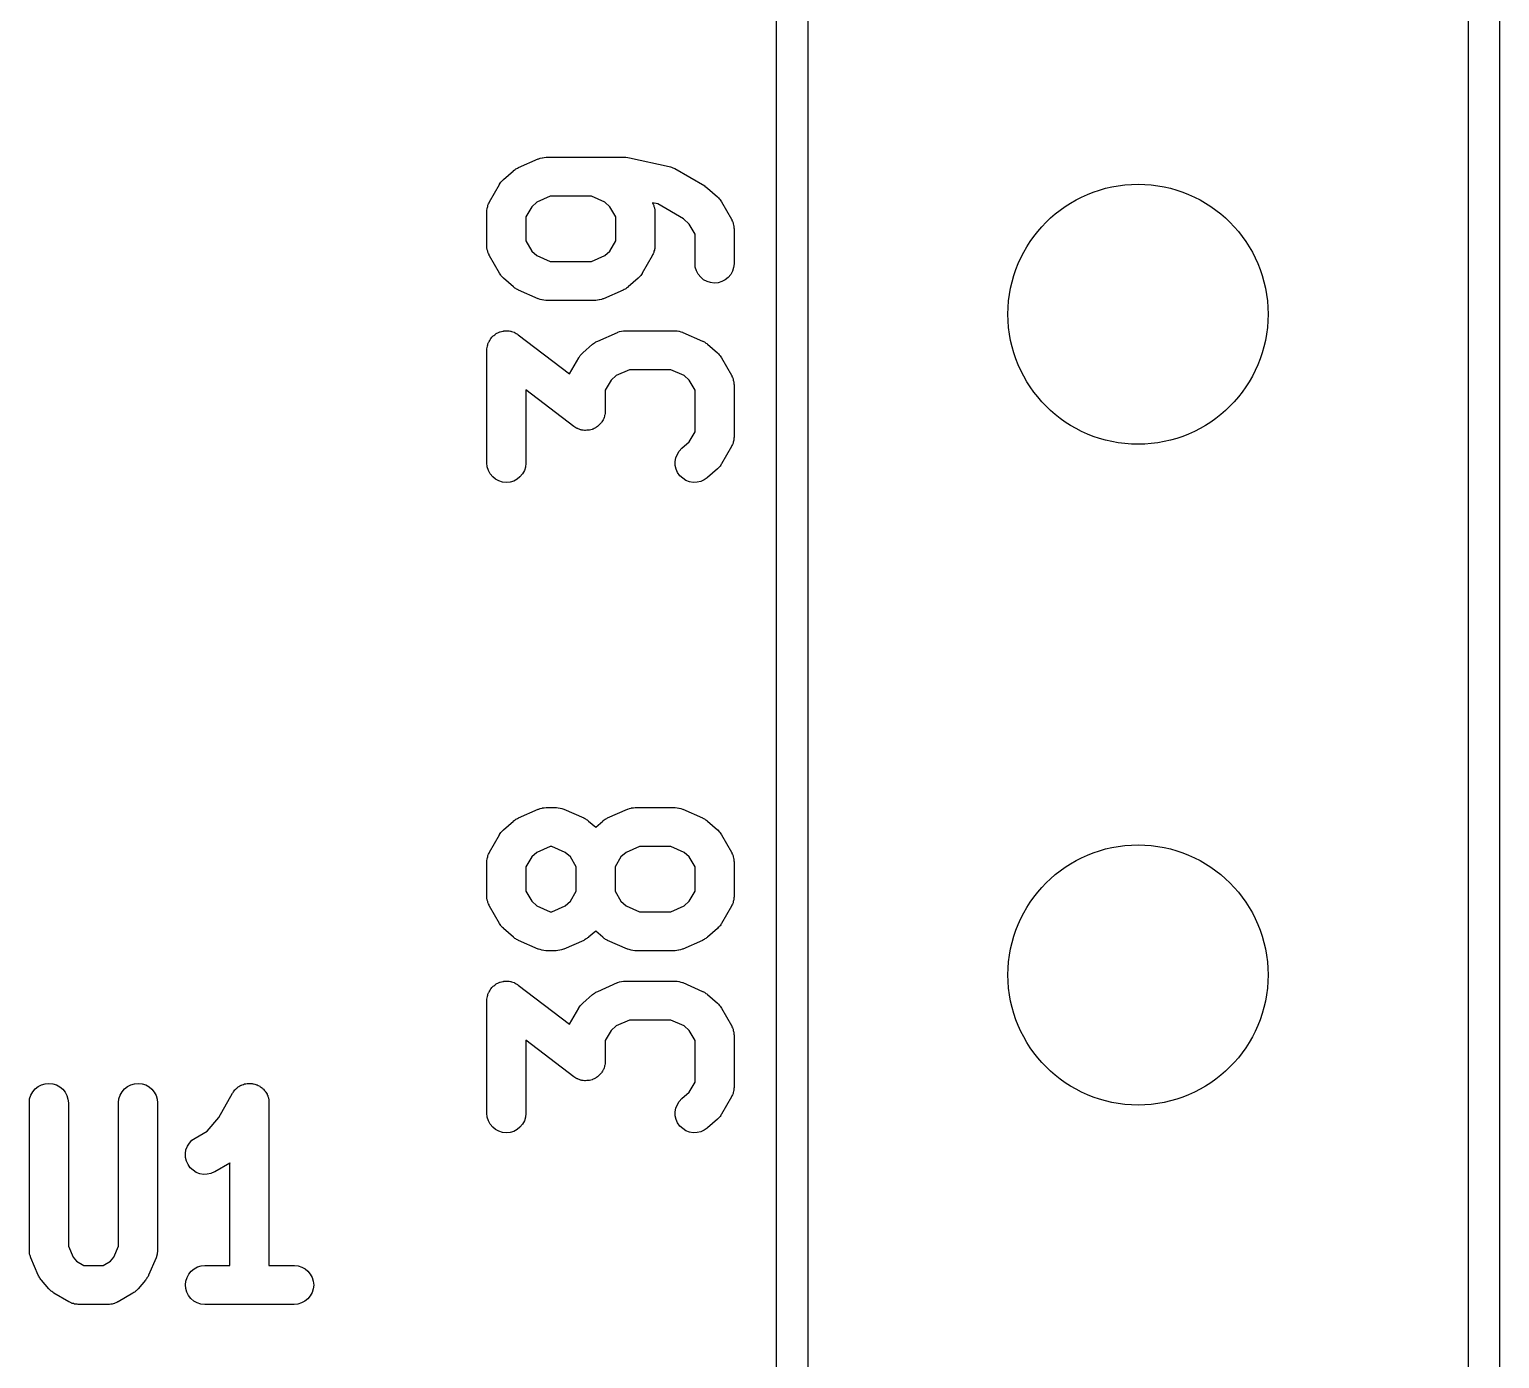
# Model space of a CAD drawing. Extents: x 137.1 to 164.6, y -146.9 to -60.6.
# Drawn here: x 158.98 to 164.63, y -93.01 to -87.9 of the extents above; entities that cross this region are included whole.
import ezdxf

# ---------------------------------------------------------------- set-up
doc = ezdxf.new("R2010")
doc.units = 0
doc.layers.add('BLACK', color=7, linetype='CONTINUOUS')

msp = doc.modelspace()

# ---------------------------------------------------------------- linework, layer by layer
at = {"layer": 'BLACK', "linetype": 'CONTINUOUS'}
for p, q in [((161.85, -123.342), (161.85, -69.9479)), ((164.63, -69.9479), (164.63, -123.342)), ((161.97, -70.005), (161.97, -123.285)), ((164.51, -123.285), (164.51, -70.005)), ((160.936, -88.3973), (160.942, -88.3953)), ((160.942, -88.3953), (160.949, -88.3932)), ((160.949, -88.3932), (160.95, -88.3931)), ((160.949, -88.3932), (160.949, -88.3932)), ((160.95, -88.3931), (160.957, -88.3924)), ((160.957, -88.3924), (160.964, -88.3917)), ((160.964, -88.3917), (160.964, -88.3917)), ((160.964, -88.3917), (160.964, -88.3917)), ((160.964, -88.3917), (161.269, -88.3917)), ((161.269, -88.3917), (161.27, -88.3917)), ((161.27, -88.3917), (161.27, -88.3917)), ((161.27, -88.3917), (161.271, -88.3917)), ((161.271, -88.3917), (161.278, -88.3925)), ((161.278, -88.3925), (161.285, -88.3933)), ((161.285, -88.3933), (161.285, -88.3934)), ((161.285, -88.3934), (161.285, -88.3934)), ((161.285, -88.3934), (161.437, -88.4267)), ((160.801, -88.4769), (160.839, -88.4436)), ((160.839, -88.4429), (160.842, -88.4408)), ((160.839, -88.4436), (160.839, -88.4429)), ((160.842, -88.4408), (160.845, -88.4384)), ((160.845, -88.4384), (160.848, -88.4366)), ((160.848, -88.4366), (160.852, -88.4345)), ((160.852, -88.4345), (160.855, -88.4331)), ((160.855, -88.4331), (160.858, -88.4313)), ((160.858, -88.4313), (160.934, -88.398)), ((160.934, -88.398), (160.935, -88.3975)), ((160.935, -88.3975), (160.936, -88.3973)), ((160.935, -88.3975), (160.935, -88.3975)), ((161.437, -88.4267), (161.438, -88.427)), ((161.438, -88.427), (161.442, -88.4282)), ((161.442, -88.4282), (161.446, -88.4291)), ((161.446, -88.4291), (161.449, -88.4306)), ((161.449, -88.4306), (161.452, -88.4317)), ((161.452, -88.4317), (161.456, -88.4336)), ((161.456, -88.4336), (161.459, -88.4352)), ((161.459, -88.4352), (161.574, -88.5019)), ((160.747, -88.5628), (160.785, -88.4961)), ((160.785, -88.4952), (160.788, -88.4915)), ((160.785, -88.4961), (160.785, -88.4952)), ((160.788, -88.4915), (160.791, -88.4876)), ((160.791, -88.4876), (160.792, -88.4856)), ((160.792, -88.4856), (160.794, -88.4834)), ((160.794, -88.4834), (160.797, -88.4803)), ((160.797, -88.4803), (160.801, -88.4769)), ((161.574, -88.5019), (161.574, -88.5024)), ((161.574, -88.5024), (161.58, -88.5064)), ((161.58, -88.5064), (161.585, -88.5102)), ((161.585, -88.5102), (161.623, -88.5436)), ((160.743, -88.5705), (160.745, -88.5667)), ((160.745, -88.5667), (160.747, -88.5628)), ((160.929, -88.5641), (160.909, -88.5815)), ((160.98, -88.5417), (160.929, -88.5641)), ((161.139, -88.5417), (160.98, -88.5417)), ((161.19, -88.5641), (161.139, -88.5417)), ((161.21, -88.5815), (161.19, -88.5641)), ((161.394, -88.5707), (161.374, -88.5664)), ((161.374, -88.5664), (161.374, -88.5676)), ((161.623, -88.5436), (161.624, -88.5443)), ((161.624, -88.5443), (161.627, -88.5477)), ((161.627, -88.5477), (161.63, -88.5508)), ((161.63, -88.5508), (161.632, -88.5531)), ((161.632, -88.5531), (161.634, -88.5551)), ((161.634, -88.5551), (161.636, -88.559)), ((161.636, -88.559), (161.639, -88.5628)), ((161.639, -88.5628), (161.677, -88.6295)), ((160.737, -88.5947), (160.738, -88.5904)), ((160.737, -88.599), (160.737, -88.5947)), ((160.737, -88.6), (160.737, -88.599)), ((160.737, -88.7333), (160.737, -88.6)), ((160.738, -88.5874), (160.739, -88.5844)), ((160.738, -88.5904), (160.738, -88.5874)), ((160.739, -88.5844), (160.74, -88.5803)), ((160.74, -88.5803), (160.741, -88.5761)), ((160.741, -88.5761), (160.742, -88.5734)), ((160.742, -88.5734), (160.743, -88.5705)), ((160.909, -88.5815), (160.887, -88.6199)), ((160.887, -88.6199), (160.887, -88.7134)), ((161.232, -88.6199), (161.21, -88.5815)), ((161.232, -88.7134), (161.232, -88.6199)), ((161.374, -88.5676), (161.376, -88.5714)), ((161.376, -88.5714), (161.377, -88.5743)), ((161.377, -88.5743), (161.379, -88.5771)), ((161.379, -88.5771), (161.379, -88.5813)), ((161.379, -88.5813), (161.381, -88.5854)), ((161.381, -88.5854), (161.381, -88.5885)), ((161.381, -88.5885), (161.382, -88.5915)), ((161.382, -88.5915), (161.382, -88.5957)), ((161.382, -88.5957), (161.382, -88.6)), ((161.382, -88.6), (161.382, -88.7333)), ((161.492, -88.6278), (161.394, -88.5707)), ((161.515, -88.6481), (161.492, -88.6278)), ((161.537, -88.6866), (161.515, -88.6481)), ((161.677, -88.6295), (161.678, -88.6304)), ((161.678, -88.6304), (161.679, -88.6343)), ((161.679, -88.6343), (161.681, -88.6381)), ((161.681, -88.6381), (161.682, -88.641)), ((161.682, -88.641), (161.683, -88.6438)), ((161.683, -88.6438), (161.684, -88.648)), ((161.684, -88.648), (161.685, -88.6521)), ((161.685, -88.6521), (161.686, -88.6551)), ((161.686, -88.6551), (161.686, -88.6581)), ((161.686, -88.6581), (161.686, -88.6624)), ((161.686, -88.6624), (161.687, -88.6667)), ((161.687, -88.6667), (161.687, -88.8)), ((160.737, -88.7376), (160.737, -88.7333)), ((160.887, -88.7134), (160.909, -88.7519)), ((161.21, -88.7519), (161.232, -88.7134)), ((161.382, -88.7333), (161.382, -88.7344)), ((161.382, -88.7344), (161.382, -88.7386)), ((161.537, -88.8), (161.537, -88.6866)), ((160.737, -88.7419), (160.737, -88.7376)), ((160.738, -88.7449), (160.737, -88.7419)), ((160.738, -88.7479), (160.738, -88.7449)), ((160.74, -88.752), (160.738, -88.7479)), ((160.74, -88.7562), (160.74, -88.752)), ((160.742, -88.759), (160.74, -88.7562)), ((160.743, -88.7619), (160.742, -88.759)), ((160.745, -88.7657), (160.743, -88.7619)), ((160.746, -88.7696), (160.745, -88.7657)), ((160.747, -88.7705), (160.746, -88.7696)), ((160.785, -88.8372), (160.747, -88.7705)), ((160.909, -88.7519), (160.929, -88.7693)), ((160.929, -88.7693), (160.98, -88.7917)), ((160.98, -88.7917), (161.139, -88.7917)), ((161.139, -88.7917), (161.19, -88.7693)), ((161.19, -88.7693), (161.21, -88.7519)), ((161.372, -88.7705), (161.334, -88.8372)), ((161.374, -88.7666), (161.372, -88.7705)), ((161.376, -88.7629), (161.374, -88.7666)), ((161.377, -88.76), (161.376, -88.7629)), ((161.378, -88.7572), (161.377, -88.76)), ((161.379, -88.753), (161.378, -88.7572)), ((161.381, -88.7489), (161.379, -88.753)), ((161.382, -88.7429), (161.381, -88.7459)), ((161.381, -88.7459), (161.381, -88.7489)), ((161.382, -88.7386), (161.382, -88.7429)), ((160.788, -88.841), (160.785, -88.8372)), ((160.79, -88.8449), (160.788, -88.841)), ((160.792, -88.8469), (160.79, -88.8449)), ((160.793, -88.8492), (160.792, -88.8469)), ((160.797, -88.8523), (160.793, -88.8492)), ((161.327, -88.8478), (161.325, -88.8499)), ((161.328, -88.8458), (161.327, -88.8478)), ((161.331, -88.8418), (161.328, -88.8458)), ((161.334, -88.8381), (161.331, -88.8418)), ((161.334, -88.8372), (161.334, -88.8381)), ((161.538, -88.8146), (161.537, -88.8)), ((161.543, -88.8286), (161.538, -88.8146)), ((161.549, -88.8415), (161.543, -88.8286)), ((161.559, -88.8528), (161.549, -88.8415)), ((161.674, -88.8424), (161.664, -88.8536)), ((161.681, -88.8295), (161.674, -88.8424)), ((161.685, -88.8156), (161.681, -88.8295)), ((161.687, -88.801), (161.685, -88.8156)), ((161.687, -88.8), (161.687, -88.801)), ((160.8, -88.8557), (160.797, -88.8523)), ((160.801, -88.8564), (160.8, -88.8557)), ((160.839, -88.8898), (160.801, -88.8564)), ((160.842, -88.8919), (160.839, -88.8898)), ((160.844, -88.8943), (160.842, -88.8919)), ((160.848, -88.8961), (160.844, -88.8943)), ((160.851, -88.8983), (160.848, -88.8961)), ((160.854, -88.8998), (160.851, -88.8983)), ((160.857, -88.9016), (160.854, -88.8998)), ((160.858, -88.902), (160.857, -88.9016)), ((160.934, -88.9354), (160.858, -88.902)), ((161.261, -88.902), (161.185, -88.9354)), ((161.264, -88.9003), (161.261, -88.902)), ((161.268, -88.8988), (161.264, -88.9003)), ((161.271, -88.8967), (161.268, -88.8988)), ((161.274, -88.8949), (161.271, -88.8967)), ((161.277, -88.8925), (161.274, -88.8949)), ((161.28, -88.8905), (161.277, -88.8925)), ((161.318, -88.8564), (161.28, -88.8898)), ((161.28, -88.8898), (161.28, -88.8905)), ((161.322, -88.8531), (161.318, -88.8564)), ((161.325, -88.8499), (161.322, -88.8531)), ((161.57, -88.8622), (161.559, -88.8528)), ((161.583, -88.8691), (161.57, -88.8622)), ((161.597, -88.8735), (161.583, -88.8691)), ((161.611, -88.875), (161.597, -88.8735)), ((161.626, -88.8737), (161.611, -88.875)), ((161.64, -88.8695), (161.626, -88.8737)), ((161.653, -88.8628), (161.64, -88.8695)), ((161.664, -88.8536), (161.653, -88.8628)), ((160.934, -88.9355), (160.934, -88.9354)), ((160.935, -88.9356), (160.934, -88.9355)), ((160.941, -88.9377), (160.935, -88.9356)), ((160.948, -88.9399), (160.941, -88.9377)), ((160.949, -88.94), (160.948, -88.9399)), ((160.948, -88.9399), (160.948, -88.9399)), ((160.956, -88.9408), (160.949, -88.94)), ((160.963, -88.9416), (160.956, -88.9408)), ((160.963, -88.9417), (160.963, -88.9416)), ((160.963, -88.9416), (160.963, -88.9416)), ((160.964, -88.9417), (160.963, -88.9417)), ((161.155, -88.9417), (160.964, -88.9417)), ((161.162, -88.9409), (161.155, -88.9417)), ((161.155, -88.9417), (161.155, -88.9416)), ((161.155, -88.9416), (161.155, -88.9417)), ((161.169, -88.9402), (161.162, -88.9409)), ((161.17, -88.9402), (161.169, -88.9402)), ((161.177, -88.9381), (161.17, -88.9401)), ((161.17, -88.9401), (161.17, -88.9402)), ((161.183, -88.936), (161.177, -88.9381)), ((161.184, -88.9359), (161.183, -88.936)), ((161.185, -88.9354), (161.184, -88.9358)), ((161.184, -88.9358), (161.184, -88.9359)), ((160.763, -89.0767), (160.767, -89.0738)), ((160.767, -89.0738), (160.771, -89.0706)), ((160.771, -89.0706), (160.773, -89.0695)), ((160.773, -89.0695), (160.775, -89.0682)), ((160.775, -89.0682), (160.779, -89.0661)), ((160.779, -89.0661), (160.784, -89.0638)), ((160.784, -89.0638), (160.786, -89.0632)), ((160.786, -89.0632), (160.788, -89.0622)), ((160.788, -89.0622), (160.793, -89.0611)), ((160.793, -89.0611), (160.798, -89.0597)), ((160.798, -89.0597), (160.8, -89.0595)), ((160.8, -89.0595), (160.802, -89.059)), ((160.802, -89.059), (160.807, -89.0588)), ((160.807, -89.0588), (160.812, -89.0583)), ((160.812, -89.0583), (160.815, -89.0586)), ((160.815, -89.0586), (160.817, -89.0585)), ((160.817, -89.0585), (160.822, -89.0593)), ((160.822, -89.0593), (160.827, -89.0599)), ((160.827, -89.0599), (160.829, -89.0605)), ((160.829, -89.0605), (160.831, -89.0609)), ((160.831, -89.0609), (160.836, -89.0627)), ((160.836, -89.0627), (160.841, -89.0642)), ((160.841, -89.0642), (160.843, -89.0653)), ((160.843, -89.0653), (160.845, -89.0661)), ((160.845, -89.0661), (160.849, -89.0687)), ((160.849, -89.0687), (160.854, -89.0712)), ((160.854, -89.0712), (160.856, -89.0726)), ((160.856, -89.0726), (160.857, -89.0738)), ((160.857, -89.0738), (161.054, -89.2245)), ((161.163, -89.098), (161.239, -89.0646)), ((161.239, -89.0646), (161.24, -89.0642)), ((161.24, -89.064), (161.247, -89.0619)), ((161.24, -89.0641), (161.24, -89.064)), ((161.24, -89.0642), (161.24, -89.0641)), ((161.247, -89.0619), (161.254, -89.0599)), ((161.254, -89.0598), (161.262, -89.0591)), ((161.254, -89.0599), (161.254, -89.0598)), ((161.254, -89.0598), (161.254, -89.0598)), ((161.262, -89.0591), (161.268, -89.0583)), ((161.268, -89.0583), (161.269, -89.0584)), ((161.269, -89.0584), (161.269, -89.0583)), ((161.269, -89.0583), (161.46, -89.0583)), ((161.46, -89.0583), (161.461, -89.0583)), ((161.461, -89.0583), (161.461, -89.0584)), ((161.461, -89.0584), (161.461, -89.0583)), ((161.461, -89.0583), (161.468, -89.0592)), ((161.468, -89.0592), (161.475, -89.06)), ((161.475, -89.06), (161.475, -89.0601)), ((161.475, -89.0601), (161.476, -89.0601)), ((161.476, -89.0601), (161.482, -89.0623)), ((161.482, -89.0623), (161.489, -89.0644)), ((161.489, -89.0644), (161.489, -89.0645)), ((161.489, -89.0645), (161.49, -89.0646)), ((161.49, -89.0646), (161.566, -89.098)), ((160.737, -89.1278), (160.738, -89.1228)), ((160.737, -89.13), (160.737, -89.1278)), ((160.737, -89.1323), (160.737, -89.13)), ((160.738, -89.1228), (160.739, -89.1177)), ((160.739, -89.1156), (160.74, -89.1134)), ((160.739, -89.1177), (160.739, -89.1156)), ((160.74, -89.1134), (160.741, -89.1086)), ((160.741, -89.1086), (160.743, -89.1038)), ((160.743, -89.1038), (160.744, -89.1018)), ((160.744, -89.1018), (160.745, -89.0997)), ((160.745, -89.0997), (160.748, -89.0954)), ((160.748, -89.0954), (160.75, -89.091)), ((160.75, -89.091), (160.751, -89.0892)), ((160.751, -89.0892), (160.753, -89.0873)), ((160.753, -89.0873), (160.756, -89.0836)), ((160.756, -89.0836), (160.759, -89.0797)), ((160.759, -89.0797), (160.761, -89.0783)), ((160.761, -89.0783), (160.763, -89.0767)), ((161.105, -89.1436), (161.143, -89.1102)), ((161.143, -89.1102), (161.144, -89.1095)), ((161.144, -89.1095), (161.147, -89.1075)), ((161.147, -89.1075), (161.15, -89.1051)), ((161.15, -89.1051), (161.153, -89.1033)), ((161.153, -89.1033), (161.156, -89.1012)), ((161.156, -89.1012), (161.16, -89.0997)), ((161.16, -89.0997), (161.163, -89.098)), ((161.566, -89.098), (161.567, -89.0984)), ((161.567, -89.0984), (161.57, -89.1002)), ((161.57, -89.1002), (161.573, -89.1017)), ((161.573, -89.1017), (161.576, -89.1039)), ((161.576, -89.1039), (161.579, -89.1057)), ((161.579, -89.1057), (161.582, -89.1081)), ((161.582, -89.1081), (161.585, -89.1102)), ((161.585, -89.1102), (161.623, -89.1436)), ((160.737, -89.1333), (160.737, -89.1323)), ((160.737, -89.5667), (160.737, -89.1333)), ((161.054, -89.2245), (161.09, -89.1628)), ((161.09, -89.1619), (161.093, -89.1581)), ((161.09, -89.1628), (161.09, -89.1619)), ((161.093, -89.1581), (161.095, -89.1542)), ((161.095, -89.1542), (161.097, -89.1523)), ((161.097, -89.1523), (161.099, -89.1501)), ((161.099, -89.1501), (161.102, -89.1469)), ((161.102, -89.1469), (161.105, -89.1436)), ((161.623, -89.1436), (161.624, -89.1443)), ((161.624, -89.1443), (161.627, -89.1477)), ((161.627, -89.1477), (161.63, -89.1508)), ((161.63, -89.1508), (161.632, -89.1531)), ((161.632, -89.1531), (161.634, -89.1551)), ((161.634, -89.1551), (161.636, -89.159)), ((161.636, -89.159), (161.639, -89.1628)), ((161.639, -89.1628), (161.677, -89.2295)), ((161.234, -89.2307), (161.214, -89.2481)), ((161.285, -89.2083), (161.234, -89.2307)), ((161.444, -89.2083), (161.285, -89.2083)), ((161.495, -89.2307), (161.444, -89.2083)), ((161.515, -89.2481), (161.495, -89.2307)), ((161.677, -89.2295), (161.678, -89.2304)), ((161.678, -89.2304), (161.679, -89.2343)), ((161.679, -89.2343), (161.681, -89.2381)), ((161.681, -89.2381), (161.682, -89.241)), ((161.682, -89.241), (161.683, -89.2438)), ((161.683, -89.2438), (161.684, -89.248)), ((161.071, -89.4262), (160.887, -89.2852)), ((160.887, -89.2852), (160.887, -89.5667)), ((161.214, -89.2481), (161.192, -89.2866)), ((161.192, -89.2866), (161.192, -89.3667)), ((161.537, -89.2866), (161.515, -89.2481)), ((161.537, -89.4467), (161.537, -89.2866)), ((161.684, -89.248), (161.685, -89.2521)), ((161.685, -89.2521), (161.686, -89.2551)), ((161.686, -89.2551), (161.686, -89.2581)), ((161.686, -89.2581), (161.686, -89.2624)), ((161.686, -89.2624), (161.687, -89.2667)), ((161.687, -89.2667), (161.687, -89.4667)), ((161.176, -89.4127), (161.172, -89.4164)), ((161.177, -89.4108), (161.176, -89.4127)), ((161.179, -89.409), (161.177, -89.4108)), ((161.181, -89.4046), (161.179, -89.409)), ((161.184, -89.4003), (161.181, -89.4046)), ((161.185, -89.3982), (161.184, -89.4003)), ((161.186, -89.3962), (161.185, -89.3982)), ((161.187, -89.3914), (161.186, -89.3962)), ((161.189, -89.3866), (161.187, -89.3914)), ((161.19, -89.3823), (161.189, -89.3844)), ((161.189, -89.3844), (161.189, -89.3866)), ((161.191, -89.3772), (161.19, -89.3823)), ((161.192, -89.3677), (161.191, -89.37)), ((161.191, -89.37), (161.191, -89.3722)), ((161.191, -89.3722), (161.191, -89.3772)), ((161.192, -89.3667), (161.192, -89.3677)), ((161.073, -89.4274), (161.071, -89.4262)), ((161.075, -89.4288), (161.073, -89.4274)), ((161.079, -89.4313), (161.075, -89.4288)), ((161.084, -89.4339), (161.079, -89.4313)), ((161.086, -89.4347), (161.084, -89.4339)), ((161.088, -89.4358), (161.086, -89.4347)), ((161.092, -89.4373), (161.088, -89.4358)), ((161.097, -89.4391), (161.092, -89.4373)), ((161.099, -89.4395), (161.097, -89.4391)), ((161.102, -89.4401), (161.099, -89.4395)), ((161.107, -89.4407), (161.102, -89.4401)), ((161.112, -89.4415), (161.107, -89.4407)), ((161.114, -89.4414), (161.112, -89.4415)), ((161.116, -89.4417), (161.114, -89.4414)), ((161.121, -89.4412), (161.116, -89.4417)), ((161.126, -89.441), (161.121, -89.4412)), ((161.128, -89.4405), (161.126, -89.441)), ((161.131, -89.4403), (161.128, -89.4405)), ((161.136, -89.4389), (161.131, -89.4403)), ((161.141, -89.4378), (161.136, -89.4389)), ((161.143, -89.4368), (161.141, -89.4378)), ((161.145, -89.4362), (161.143, -89.4368)), ((161.149, -89.4339), (161.145, -89.4362)), ((161.154, -89.4318), (161.149, -89.4339)), ((161.156, -89.4305), (161.154, -89.4318)), ((161.158, -89.4294), (161.156, -89.4305)), ((161.162, -89.4262), (161.158, -89.4294)), ((161.166, -89.4233), (161.162, -89.4262)), ((161.167, -89.4217), (161.166, -89.4233)), ((161.169, -89.4203), (161.167, -89.4217)), ((161.172, -89.4164), (161.169, -89.4203)), ((161.515, -89.4852), (161.537, -89.4467)), ((161.687, -89.4677), (161.686, -89.472)), ((161.687, -89.4667), (161.687, -89.4677)), ((161.469, -89.5333), (161.476, -89.5209)), ((161.476, -89.5209), (161.486, -89.5102)), ((161.486, -89.5102), (161.515, -89.4852)), ((161.677, -89.5039), (161.639, -89.5705)), ((161.679, -89.5), (161.677, -89.5039)), ((161.681, -89.4962), (161.679, -89.5)), ((161.682, -89.4933), (161.681, -89.4962)), ((161.683, -89.4905), (161.682, -89.4933)), ((161.684, -89.4863), (161.683, -89.4905)), ((161.685, -89.4823), (161.684, -89.4863)), ((161.686, -89.4792), (161.685, -89.4823)), ((161.686, -89.472), (161.686, -89.4763)), ((161.686, -89.4763), (161.686, -89.4792)), ((160.738, -89.5812), (160.737, -89.5667)), ((160.743, -89.5952), (160.738, -89.5812)), ((160.885, -89.5823), (160.881, -89.5962)), ((160.887, -89.5677), (160.885, -89.5823)), ((160.887, -89.5667), (160.887, -89.5677)), ((161.461, -89.5614), (161.463, -89.547)), ((161.461, -89.576), (161.461, -89.5614)), ((161.465, -89.5903), (161.461, -89.576)), ((161.463, -89.547), (161.469, -89.5333)), ((161.63, -89.5833), (161.626, -89.5864)), ((161.631, -89.5811), (161.63, -89.5833)), ((161.633, -89.5791), (161.631, -89.5811)), ((161.636, -89.5752), (161.633, -89.5791)), ((161.638, -89.5714), (161.636, -89.5752)), ((161.639, -89.5705), (161.638, -89.5714)), ((160.749, -89.6082), (160.743, -89.5952)), ((160.759, -89.6195), (160.749, -89.6082)), ((160.77, -89.6288), (160.759, -89.6195)), ((160.783, -89.6358), (160.77, -89.6288)), ((160.797, -89.6401), (160.783, -89.6358)), ((160.811, -89.6417), (160.797, -89.6401)), ((160.826, -89.6403), (160.811, -89.6417)), ((160.84, -89.6362), (160.826, -89.6403)), ((160.853, -89.6294), (160.84, -89.6362)), ((160.864, -89.6203), (160.853, -89.6294)), ((160.874, -89.609), (160.864, -89.6203)), ((160.881, -89.5962), (160.874, -89.609)), ((161.47, -89.6037), (161.465, -89.5903)), ((161.479, -89.6157), (161.47, -89.6037)), ((161.49, -89.6258), (161.479, -89.6157)), ((161.502, -89.6336), (161.49, -89.6258)), ((161.516, -89.6389), (161.502, -89.6336)), ((161.53, -89.6414), (161.516, -89.6389)), ((161.559, -89.638), (161.545, -89.6411)), ((161.572, -89.6321), (161.559, -89.638)), ((161.584, -89.6238), (161.572, -89.6321)), ((161.585, -89.6231), (161.584, -89.6238)), ((161.623, -89.5898), (161.585, -89.6231)), ((161.626, -89.5864), (161.623, -89.5898)), ((161.545, -89.6411), (161.53, -89.6414)), ((160.842, -90.9408), (160.845, -90.9384)), ((160.845, -90.9384), (160.848, -90.9366)), ((160.848, -90.9366), (160.852, -90.9345)), ((160.852, -90.9345), (160.855, -90.9331)), ((160.855, -90.9331), (160.858, -90.9313)), ((160.858, -90.9313), (160.934, -90.898)), ((160.934, -90.898), (160.935, -90.8975)), ((160.935, -90.8975), (160.936, -90.8973)), ((160.935, -90.8975), (160.935, -90.8975)), ((160.936, -90.8973), (160.942, -90.8953)), ((160.942, -90.8953), (160.949, -90.8932)), ((160.949, -90.8932), (160.95, -90.8931)), ((160.949, -90.8932), (160.949, -90.8932)), ((160.95, -90.8931), (160.957, -90.8924)), ((160.957, -90.8924), (160.964, -90.8917)), ((160.964, -90.8917), (160.964, -90.8917)), ((160.964, -90.8917), (160.964, -90.8917)), ((160.964, -90.8917), (161.002, -90.8917)), ((161.002, -90.8917), (161.003, -90.8917)), ((161.003, -90.8917), (161.004, -90.8917)), ((161.004, -90.8917), (161.004, -90.8917)), ((161.004, -90.8917), (161.011, -90.8925)), ((161.011, -90.8925), (161.018, -90.8933)), ((161.018, -90.8933), (161.018, -90.8934)), ((161.018, -90.8934), (161.019, -90.8934)), ((161.019, -90.8934), (161.025, -90.8956)), ((161.025, -90.8956), (161.032, -90.8977)), ((161.032, -90.8977), (161.032, -90.8979)), ((161.032, -90.8979), (161.032, -90.898)), ((161.032, -90.898), (161.109, -90.9313)), ((161.109, -90.9313), (161.11, -90.9317)), ((161.11, -90.9317), (161.113, -90.9335)), ((161.113, -90.9335), (161.116, -90.935)), ((161.116, -90.935), (161.119, -90.9372)), ((161.119, -90.9372), (161.122, -90.939)), ((161.122, -90.939), (161.125, -90.9414)), ((161.185, -90.9408), (161.188, -90.9384)), ((161.188, -90.9384), (161.191, -90.9366)), ((161.191, -90.9366), (161.194, -90.9345)), ((161.194, -90.9345), (161.198, -90.9331)), ((161.198, -90.9331), (161.201, -90.9313)), ((161.201, -90.9313), (161.277, -90.898)), ((161.277, -90.898), (161.278, -90.8975)), ((161.278, -90.8975), (161.279, -90.8973)), ((161.278, -90.8975), (161.278, -90.8975)), ((161.279, -90.8973), (161.285, -90.8953)), ((161.285, -90.8953), (161.292, -90.8932)), ((161.292, -90.8932), (161.293, -90.8931)), ((161.292, -90.8932), (161.292, -90.8932)), ((161.293, -90.8931), (161.3, -90.8924)), ((161.3, -90.8924), (161.307, -90.8917)), ((161.307, -90.8917), (161.307, -90.8917)), ((161.307, -90.8917), (161.307, -90.8917)), ((161.307, -90.8917), (161.46, -90.8917)), ((161.46, -90.8917), (161.461, -90.8917)), ((161.461, -90.8917), (161.461, -90.8917)), ((161.461, -90.8917), (161.461, -90.8917)), ((161.461, -90.8917), (161.468, -90.8925)), ((161.468, -90.8925), (161.475, -90.8933)), ((161.475, -90.8933), (161.475, -90.8934)), ((161.475, -90.8934), (161.476, -90.8934)), ((161.476, -90.8934), (161.482, -90.8956)), ((161.482, -90.8956), (161.489, -90.8977)), ((161.489, -90.8977), (161.489, -90.8979)), ((161.489, -90.8979), (161.49, -90.898)), ((161.49, -90.898), (161.566, -90.9313)), ((161.566, -90.9313), (161.567, -90.9317)), ((161.567, -90.9317), (161.57, -90.9335)), ((161.57, -90.9335), (161.573, -90.935)), ((161.573, -90.935), (161.576, -90.9372)), ((161.576, -90.9372), (161.579, -90.939)), ((161.579, -90.939), (161.582, -90.9414)), ((160.747, -91.0628), (160.785, -90.9961)), ((160.785, -90.9952), (160.788, -90.9915)), ((160.785, -90.9961), (160.785, -90.9952)), ((160.788, -90.9915), (160.791, -90.9876)), ((160.791, -90.9876), (160.792, -90.9856)), ((160.792, -90.9856), (160.794, -90.9834)), ((160.794, -90.9834), (160.797, -90.9803)), ((160.797, -90.9803), (160.801, -90.9769)), ((160.801, -90.9769), (160.839, -90.9436)), ((160.839, -90.9429), (160.842, -90.9408)), ((160.839, -90.9436), (160.839, -90.9429)), ((161.125, -90.9414), (161.128, -90.9436)), ((161.128, -90.9436), (161.155, -90.967)), ((161.155, -90.967), (161.182, -90.9436)), ((161.182, -90.9429), (161.185, -90.9408)), ((161.182, -90.9436), (161.182, -90.9429)), ((161.582, -90.9414), (161.585, -90.9436)), ((161.585, -90.9436), (161.623, -90.9769)), ((161.623, -90.9769), (161.624, -90.9776)), ((161.624, -90.9776), (161.627, -90.981)), ((161.627, -90.981), (161.63, -90.9842)), ((161.63, -90.9842), (161.632, -90.9864)), ((161.632, -90.9864), (161.634, -90.9884)), ((161.634, -90.9884), (161.636, -90.9923)), ((161.636, -90.9923), (161.639, -90.9961)), ((161.639, -90.9961), (161.677, -91.0628)), ((160.98, -91.0417), (160.929, -91.0641)), ((160.987, -91.0417), (160.98, -91.0417)), ((161.038, -91.0641), (160.987, -91.0417)), ((161.323, -91.0417), (161.272, -91.0641)), ((161.444, -91.0417), (161.323, -91.0417)), ((161.495, -91.0641), (161.444, -91.0417)), ((160.737, -91.0947), (160.738, -91.0904)), ((160.737, -91.099), (160.737, -91.0947)), ((160.737, -91.1), (160.737, -91.099)), ((160.737, -91.2333), (160.737, -91.1)), ((160.738, -91.0874), (160.739, -91.0844)), ((160.738, -91.0904), (160.738, -91.0874)), ((160.739, -91.0844), (160.74, -91.0803)), ((160.74, -91.0803), (160.741, -91.0761)), ((160.741, -91.0761), (160.742, -91.0734)), ((160.742, -91.0734), (160.743, -91.0705)), ((160.743, -91.0705), (160.745, -91.0667)), ((160.745, -91.0667), (160.747, -91.0628)), ((160.909, -91.0815), (160.887, -91.1199)), ((160.929, -91.0641), (160.909, -91.0815)), ((161.058, -91.0815), (161.038, -91.0641)), ((161.08, -91.1199), (161.058, -91.0815)), ((161.252, -91.0815), (161.23, -91.1199)), ((161.272, -91.0641), (161.252, -91.0815)), ((161.515, -91.0815), (161.495, -91.0641)), ((161.537, -91.1199), (161.515, -91.0815)), ((161.677, -91.0628), (161.678, -91.0637)), ((161.678, -91.0637), (161.679, -91.0676)), ((161.679, -91.0676), (161.681, -91.0714)), ((161.681, -91.0714), (161.682, -91.0743)), ((161.682, -91.0743), (161.683, -91.0771)), ((161.683, -91.0771), (161.684, -91.0813)), ((161.684, -91.0813), (161.685, -91.0854)), ((161.685, -91.0854), (161.686, -91.0885)), ((161.686, -91.0885), (161.686, -91.0915)), ((161.686, -91.0915), (161.686, -91.0957)), ((161.686, -91.0957), (161.687, -91.1)), ((161.687, -91.1), (161.687, -91.2333)), ((160.887, -91.1199), (160.887, -91.2134)), ((161.08, -91.2134), (161.08, -91.1199)), ((161.23, -91.1199), (161.23, -91.2134)), ((161.537, -91.2134), (161.537, -91.1199)), ((160.887, -91.2134), (160.909, -91.2519)), ((161.058, -91.2519), (161.08, -91.2134)), ((161.23, -91.2134), (161.252, -91.2519)), ((161.515, -91.2519), (161.537, -91.2134)), ((160.737, -91.2376), (160.737, -91.2333)), ((160.737, -91.2419), (160.737, -91.2376)), ((160.738, -91.2449), (160.737, -91.2419)), ((160.738, -91.2479), (160.738, -91.2449)), ((160.74, -91.252), (160.738, -91.2479)), ((160.74, -91.2562), (160.74, -91.252)), ((160.742, -91.259), (160.74, -91.2562)), ((160.743, -91.2619), (160.742, -91.259)), ((160.745, -91.2657), (160.743, -91.2619)), ((160.746, -91.2696), (160.745, -91.2657)), ((160.747, -91.2705), (160.746, -91.2696)), ((160.785, -91.3372), (160.747, -91.2705)), ((160.909, -91.2519), (160.929, -91.2693)), ((160.929, -91.2693), (160.98, -91.2917)), ((160.987, -91.2917), (161.038, -91.2693)), ((161.038, -91.2693), (161.058, -91.2519)), ((161.252, -91.2519), (161.272, -91.2693)), ((161.272, -91.2693), (161.323, -91.2917)), ((161.444, -91.2917), (161.495, -91.2693)), ((161.495, -91.2693), (161.515, -91.2519)), ((161.677, -91.2705), (161.639, -91.3372)), ((161.679, -91.2666), (161.677, -91.2705)), ((161.681, -91.2629), (161.679, -91.2666)), ((161.682, -91.26), (161.681, -91.2629)), ((161.683, -91.2572), (161.682, -91.26)), ((161.684, -91.253), (161.683, -91.2572)), ((161.685, -91.2489), (161.684, -91.253)), ((161.686, -91.2459), (161.685, -91.2489)), ((161.687, -91.2344), (161.686, -91.2386)), ((161.686, -91.2386), (161.686, -91.2429)), ((161.686, -91.2429), (161.686, -91.2459)), ((161.687, -91.2333), (161.687, -91.2344)), ((160.98, -91.2917), (160.987, -91.2917)), ((161.323, -91.2917), (161.444, -91.2917)), ((160.788, -91.341), (160.785, -91.3372)), ((160.79, -91.3449), (160.788, -91.341)), ((160.792, -91.3469), (160.79, -91.3449)), ((160.793, -91.3492), (160.792, -91.3469)), ((160.797, -91.3523), (160.793, -91.3492)), ((160.8, -91.3557), (160.797, -91.3523)), ((160.801, -91.3564), (160.8, -91.3557)), ((160.839, -91.3898), (160.801, -91.3564)), ((160.842, -91.3919), (160.839, -91.3898)), ((160.844, -91.3943), (160.842, -91.3919)), ((161.124, -91.3925), (161.121, -91.3949)), ((161.127, -91.3905), (161.124, -91.3925)), ((161.128, -91.3898), (161.127, -91.3905)), ((161.155, -91.3663), (161.128, -91.3898)), ((161.182, -91.3898), (161.155, -91.3663)), ((161.185, -91.3919), (161.182, -91.3898)), ((161.187, -91.3943), (161.185, -91.3919)), ((161.581, -91.3925), (161.579, -91.3949)), ((161.584, -91.3905), (161.581, -91.3925)), ((161.585, -91.3898), (161.584, -91.3905)), ((161.623, -91.3564), (161.585, -91.3898)), ((161.626, -91.3531), (161.623, -91.3564)), ((161.63, -91.3499), (161.626, -91.3531)), ((161.631, -91.3478), (161.63, -91.3499)), ((161.633, -91.3458), (161.631, -91.3478)), ((161.636, -91.3418), (161.633, -91.3458)), ((161.638, -91.3381), (161.636, -91.3418)), ((161.639, -91.3372), (161.638, -91.3381)), ((160.848, -91.3961), (160.844, -91.3943)), ((160.851, -91.3983), (160.848, -91.3961)), ((160.854, -91.3998), (160.851, -91.3983)), ((160.857, -91.4016), (160.854, -91.3998)), ((160.858, -91.402), (160.857, -91.4016)), ((160.934, -91.4354), (160.858, -91.402)), ((160.934, -91.4355), (160.934, -91.4354)), ((160.935, -91.4356), (160.934, -91.4355)), ((160.941, -91.4377), (160.935, -91.4356)), ((160.948, -91.4399), (160.941, -91.4377)), ((160.949, -91.44), (160.948, -91.4399)), ((160.948, -91.4399), (160.948, -91.4399)), ((160.956, -91.4408), (160.949, -91.44)), ((160.963, -91.4416), (160.956, -91.4408)), ((160.963, -91.4417), (160.963, -91.4416)), ((160.963, -91.4416), (160.963, -91.4416)), ((160.964, -91.4417), (160.963, -91.4417)), ((161.002, -91.4417), (160.964, -91.4417)), ((161.003, -91.4416), (161.002, -91.4417)), ((161.01, -91.4409), (161.003, -91.4417)), ((161.003, -91.4417), (161.003, -91.4416)), ((161.017, -91.4402), (161.01, -91.4409)), ((161.024, -91.4381), (161.017, -91.4401)), ((161.017, -91.4401), (161.017, -91.4402)), ((161.017, -91.4402), (161.017, -91.4402)), ((161.031, -91.436), (161.024, -91.4381)), ((161.032, -91.4354), (161.031, -91.4358)), ((161.031, -91.4358), (161.031, -91.4359)), ((161.031, -91.4359), (161.031, -91.436)), ((161.109, -91.402), (161.032, -91.4354)), ((161.112, -91.4003), (161.109, -91.402)), ((161.115, -91.3988), (161.112, -91.4003)), ((161.118, -91.3967), (161.115, -91.3988)), ((161.121, -91.3949), (161.118, -91.3967)), ((161.19, -91.3961), (161.187, -91.3943)), ((161.193, -91.3983), (161.19, -91.3961)), ((161.197, -91.3998), (161.193, -91.3983)), ((161.2, -91.4016), (161.197, -91.3998)), ((161.201, -91.402), (161.2, -91.4016)), ((161.277, -91.4354), (161.201, -91.402)), ((161.277, -91.4355), (161.277, -91.4354)), ((161.278, -91.4356), (161.277, -91.4355)), ((161.284, -91.4377), (161.278, -91.4356)), ((161.291, -91.4399), (161.284, -91.4377)), ((161.292, -91.44), (161.291, -91.4399)), ((161.291, -91.4399), (161.291, -91.4399)), ((161.298, -91.4408), (161.292, -91.44)), ((161.306, -91.4416), (161.298, -91.4408)), ((161.306, -91.4417), (161.306, -91.4416)), ((161.306, -91.4416), (161.306, -91.4416)), ((161.307, -91.4417), (161.306, -91.4417)), ((161.46, -91.4417), (161.307, -91.4417)), ((161.467, -91.4409), (161.46, -91.4417)), ((161.46, -91.4417), (161.46, -91.4416)), ((161.46, -91.4416), (161.46, -91.4417)), ((161.474, -91.4402), (161.467, -91.4409)), ((161.475, -91.4401), (161.474, -91.4402)), ((161.474, -91.4402), (161.474, -91.4402)), ((161.481, -91.4381), (161.475, -91.4401)), ((161.488, -91.436), (161.481, -91.4381)), ((161.489, -91.4358), (161.488, -91.4359)), ((161.488, -91.4359), (161.488, -91.436)), ((161.49, -91.4354), (161.489, -91.4358)), ((161.566, -91.402), (161.49, -91.4354)), ((161.569, -91.4003), (161.566, -91.402)), ((161.572, -91.3988), (161.569, -91.4003)), ((161.575, -91.3967), (161.572, -91.3988)), ((161.579, -91.3949), (161.575, -91.3967)), ((160.786, -91.5632), (160.788, -91.5622)), ((160.788, -91.5622), (160.793, -91.5611)), ((160.793, -91.5611), (160.798, -91.5597)), ((160.798, -91.5597), (160.8, -91.5595)), ((160.8, -91.5595), (160.802, -91.559)), ((160.802, -91.559), (160.807, -91.5588)), ((160.807, -91.5588), (160.812, -91.5583)), ((160.812, -91.5583), (160.815, -91.5586)), ((160.815, -91.5586), (160.817, -91.5585)), ((160.817, -91.5585), (160.822, -91.5593)), ((160.822, -91.5593), (160.827, -91.5599)), ((160.827, -91.5599), (160.829, -91.5605)), ((160.829, -91.5605), (160.831, -91.5609)), ((160.831, -91.5609), (160.836, -91.5627)), ((161.24, -91.564), (161.247, -91.5619)), ((161.247, -91.5619), (161.254, -91.5599)), ((161.254, -91.5598), (161.262, -91.5591)), ((161.254, -91.5599), (161.254, -91.5598)), ((161.254, -91.5598), (161.254, -91.5598)), ((161.262, -91.5591), (161.268, -91.5583)), ((161.268, -91.5583), (161.269, -91.5584)), ((161.269, -91.5584), (161.269, -91.5583)), ((161.269, -91.5583), (161.46, -91.5583)), ((161.46, -91.5583), (161.461, -91.5583)), ((161.461, -91.5583), (161.461, -91.5584)), ((161.461, -91.5584), (161.461, -91.5583)), ((161.461, -91.5583), (161.468, -91.5592)), ((161.468, -91.5592), (161.475, -91.56)), ((161.475, -91.56), (161.475, -91.5601)), ((161.475, -91.5601), (161.476, -91.5601)), ((161.476, -91.5601), (161.482, -91.5623)), ((161.482, -91.5623), (161.489, -91.5644)), ((160.738, -91.6228), (160.739, -91.6177)), ((160.739, -91.6156), (160.74, -91.6134)), ((160.739, -91.6177), (160.739, -91.6156)), ((160.74, -91.6134), (160.741, -91.6086)), ((160.741, -91.6086), (160.743, -91.6038)), ((160.743, -91.6038), (160.744, -91.6018)), ((160.744, -91.6018), (160.745, -91.5997)), ((160.745, -91.5997), (160.748, -91.5954)), ((160.748, -91.5954), (160.75, -91.591)), ((160.75, -91.591), (160.751, -91.5892)), ((160.751, -91.5892), (160.753, -91.5873)), ((160.753, -91.5873), (160.756, -91.5836)), ((160.756, -91.5836), (160.759, -91.5797)), ((160.759, -91.5797), (160.761, -91.5783)), ((160.761, -91.5783), (160.763, -91.5767)), ((160.763, -91.5767), (160.767, -91.5738)), ((160.767, -91.5738), (160.771, -91.5706)), ((160.771, -91.5706), (160.773, -91.5695)), ((160.773, -91.5695), (160.775, -91.5682)), ((160.775, -91.5682), (160.779, -91.5661)), ((160.779, -91.5661), (160.784, -91.5638)), ((160.784, -91.5638), (160.786, -91.5632)), ((160.836, -91.5627), (160.841, -91.5642)), ((160.841, -91.5642), (160.843, -91.5653)), ((160.843, -91.5653), (160.845, -91.5661)), ((160.845, -91.5661), (160.849, -91.5687)), ((160.849, -91.5687), (160.854, -91.5712)), ((160.854, -91.5712), (160.856, -91.5726)), ((160.856, -91.5726), (160.857, -91.5738)), ((160.857, -91.5738), (161.054, -91.7245)), ((161.105, -91.6436), (161.143, -91.6102)), ((161.143, -91.6102), (161.144, -91.6095)), ((161.144, -91.6095), (161.147, -91.6075)), ((161.147, -91.6075), (161.15, -91.6051)), ((161.15, -91.6051), (161.153, -91.6033)), ((161.153, -91.6033), (161.156, -91.6012)), ((161.156, -91.6012), (161.16, -91.5997)), ((161.16, -91.5997), (161.163, -91.598)), ((161.163, -91.598), (161.239, -91.5646)), ((161.239, -91.5646), (161.24, -91.5642)), ((161.24, -91.5641), (161.24, -91.564)), ((161.24, -91.5642), (161.24, -91.5641)), ((161.489, -91.5644), (161.489, -91.5645)), ((161.489, -91.5645), (161.49, -91.5646)), ((161.49, -91.5646), (161.566, -91.598)), ((161.566, -91.598), (161.567, -91.5984)), ((161.567, -91.5984), (161.57, -91.6002)), ((161.57, -91.6002), (161.573, -91.6017)), ((161.573, -91.6017), (161.576, -91.6039)), ((161.576, -91.6039), (161.579, -91.6057)), ((161.579, -91.6057), (161.582, -91.6081)), ((161.582, -91.6081), (161.585, -91.6102)), ((161.585, -91.6102), (161.623, -91.6436)), ((160.737, -91.6278), (160.738, -91.6228)), ((160.737, -91.63), (160.737, -91.6278)), ((160.737, -91.6323), (160.737, -91.63)), ((160.737, -91.6333), (160.737, -91.6323)), ((160.737, -92.0667), (160.737, -91.6333)), ((161.054, -91.7245), (161.09, -91.6628)), ((161.09, -91.6619), (161.093, -91.6581)), ((161.09, -91.6628), (161.09, -91.6619)), ((161.093, -91.6581), (161.095, -91.6542)), ((161.095, -91.6542), (161.097, -91.6523)), ((161.097, -91.6523), (161.099, -91.6501)), ((161.099, -91.6501), (161.102, -91.6469)), ((161.102, -91.6469), (161.105, -91.6436)), ((161.623, -91.6436), (161.624, -91.6443)), ((161.624, -91.6443), (161.627, -91.6477)), ((161.627, -91.6477), (161.63, -91.6508)), ((161.63, -91.6508), (161.632, -91.6531)), ((161.632, -91.6531), (161.634, -91.6551)), ((161.634, -91.6551), (161.636, -91.659)), ((161.636, -91.659), (161.639, -91.6628)), ((161.639, -91.6628), (161.677, -91.7295)), ((161.234, -91.7307), (161.214, -91.7481)), ((161.285, -91.7083), (161.234, -91.7307)), ((161.444, -91.7083), (161.285, -91.7083)), ((161.495, -91.7307), (161.444, -91.7083)), ((161.515, -91.7481), (161.495, -91.7307)), ((161.677, -91.7295), (161.678, -91.7304)), ((161.678, -91.7304), (161.679, -91.7343)), ((161.071, -91.9262), (160.887, -91.7852)), ((160.887, -91.7852), (160.887, -92.0667)), ((161.214, -91.7481), (161.192, -91.7866)), ((161.192, -91.7866), (161.192, -91.8667)), ((161.537, -91.7866), (161.515, -91.7481)), ((161.537, -91.9467), (161.537, -91.7866)), ((161.679, -91.7343), (161.681, -91.7381)), ((161.681, -91.7381), (161.682, -91.741)), ((161.682, -91.741), (161.683, -91.7438)), ((161.683, -91.7438), (161.684, -91.748)), ((161.684, -91.748), (161.685, -91.7521)), ((161.685, -91.7521), (161.686, -91.7551)), ((161.686, -91.7551), (161.686, -91.7581)), ((161.686, -91.7581), (161.686, -91.7624)), ((161.686, -91.7624), (161.687, -91.7667)), ((161.687, -91.7667), (161.687, -91.9667)), ((161.184, -91.9003), (161.181, -91.9046)), ((161.185, -91.8982), (161.184, -91.9003)), ((161.186, -91.8962), (161.185, -91.8982)), ((161.187, -91.8914), (161.186, -91.8962)), ((161.189, -91.8866), (161.187, -91.8914)), ((161.19, -91.8823), (161.189, -91.8844)), ((161.189, -91.8844), (161.189, -91.8866)), ((161.191, -91.8772), (161.19, -91.8823)), ((161.192, -91.8677), (161.191, -91.87)), ((161.191, -91.87), (161.191, -91.8722)), ((161.191, -91.8722), (161.191, -91.8772)), ((161.192, -91.8667), (161.192, -91.8677)), ((159.012, -91.9639), (159.025, -91.9571)), ((159.025, -91.9571), (159.039, -91.953)), ((159.039, -91.953), (159.053, -91.9517)), ((159.053, -91.9517), (159.068, -91.9532)), ((159.068, -91.9532), (159.082, -91.9575)), ((159.082, -91.9575), (159.095, -91.9645)), ((159.355, -91.9639), (159.368, -91.9571)), ((159.368, -91.9571), (159.382, -91.953)), ((159.382, -91.953), (159.396, -91.9517)), ((159.396, -91.9517), (159.411, -91.9532)), ((159.411, -91.9532), (159.425, -91.9575)), ((159.425, -91.9575), (159.438, -91.9645)), ((159.794, -91.9583), (159.796, -91.9571)), ((159.796, -91.9571), (159.801, -91.9558)), ((159.801, -91.9558), (159.805, -91.9541)), ((159.805, -91.9541), (159.808, -91.9537)), ((159.808, -91.9537), (159.81, -91.953)), ((159.81, -91.953), (159.815, -91.9526)), ((159.815, -91.9526), (159.82, -91.9518)), ((159.82, -91.9518), (159.822, -91.9519)), ((159.822, -91.9519), (159.825, -91.9517)), ((159.825, -91.9517), (159.83, -91.9522)), ((159.83, -91.9522), (159.834, -91.9523)), ((159.834, -91.9523), (159.837, -91.9529)), ((159.837, -91.9529), (159.839, -91.9532)), ((159.839, -91.9532), (159.844, -91.9546)), ((159.844, -91.9546), (159.849, -91.9557)), ((159.849, -91.9557), (159.851, -91.9568)), ((159.851, -91.9568), (159.853, -91.9575)), ((159.853, -91.9575), (159.858, -91.9598)), ((161.073, -91.9274), (161.071, -91.9262)), ((161.075, -91.9288), (161.073, -91.9274)), ((161.079, -91.9313), (161.075, -91.9288)), ((161.084, -91.9339), (161.079, -91.9313)), ((161.086, -91.9347), (161.084, -91.9339)), ((161.088, -91.9358), (161.086, -91.9347)), ((161.092, -91.9373), (161.088, -91.9358)), ((161.097, -91.9391), (161.092, -91.9373)), ((161.099, -91.9395), (161.097, -91.9391)), ((161.102, -91.9401), (161.099, -91.9395)), ((161.107, -91.9407), (161.102, -91.9401)), ((161.112, -91.9415), (161.107, -91.9407)), ((161.114, -91.9414), (161.112, -91.9415)), ((161.116, -91.9417), (161.114, -91.9414)), ((161.121, -91.9412), (161.116, -91.9417)), ((161.126, -91.941), (161.121, -91.9412)), ((161.128, -91.9405), (161.126, -91.941)), ((161.131, -91.9403), (161.128, -91.9405)), ((161.136, -91.9389), (161.131, -91.9403)), ((161.141, -91.9378), (161.136, -91.9389)), ((161.143, -91.9368), (161.141, -91.9378)), ((161.145, -91.9362), (161.143, -91.9368)), ((161.149, -91.9339), (161.145, -91.9362)), ((161.154, -91.9318), (161.149, -91.9339)), ((161.156, -91.9305), (161.154, -91.9318)), ((161.158, -91.9294), (161.156, -91.9305)), ((161.162, -91.9262), (161.158, -91.9294)), ((161.166, -91.9233), (161.162, -91.9262)), ((161.167, -91.9217), (161.166, -91.9233)), ((161.169, -91.9203), (161.167, -91.9217)), ((161.172, -91.9164), (161.169, -91.9203)), ((161.176, -91.9127), (161.172, -91.9164)), ((161.177, -91.9108), (161.176, -91.9127)), ((161.179, -91.909), (161.177, -91.9108)), ((161.181, -91.9046), (161.179, -91.909)), ((161.515, -91.9852), (161.537, -91.9467)), ((158.978, -92.0256), (158.979, -92.0111)), ((158.979, -92.0111), (158.984, -91.9971)), ((158.984, -91.9971), (158.991, -91.9843)), ((158.991, -91.9843), (159, -91.9731)), ((159, -91.9731), (159.012, -91.9639)), ((159.095, -91.9645), (159.106, -91.9738)), ((159.106, -91.9738), (159.115, -91.9852)), ((159.115, -91.9852), (159.122, -91.9981)), ((159.122, -91.9981), (159.126, -92.0121)), ((159.126, -92.0121), (159.128, -92.0267)), ((159.321, -92.0256), (159.322, -92.0111)), ((159.322, -92.0111), (159.327, -91.9971)), ((159.327, -91.9971), (159.334, -91.9843)), ((159.334, -91.9843), (159.343, -91.9731)), ((159.343, -91.9731), (159.355, -91.9639)), ((159.438, -91.9645), (159.449, -91.9738)), ((159.449, -91.9738), (159.458, -91.9852)), ((159.458, -91.9852), (159.465, -91.9981)), ((159.465, -91.9981), (159.469, -92.0121)), ((159.469, -92.0121), (159.471, -92.0267)), ((159.706, -92.0833), (159.759, -91.9895)), ((159.759, -91.9895), (159.76, -91.9885)), ((159.76, -91.9885), (159.761, -91.9865)), ((159.761, -91.9865), (159.762, -91.9843)), ((159.762, -91.9843), (159.765, -91.9806)), ((159.765, -91.9806), (159.768, -91.9767)), ((159.768, -91.9767), (159.77, -91.975)), ((159.77, -91.975), (159.772, -91.9731)), ((159.772, -91.9731), (159.776, -91.9701)), ((159.776, -91.9701), (159.779, -91.9668)), ((159.779, -91.9668), (159.781, -91.9655)), ((159.781, -91.9655), (159.783, -91.9639)), ((159.783, -91.9639), (159.787, -91.9617)), ((159.787, -91.9617), (159.792, -91.9592)), ((159.792, -91.9592), (159.794, -91.9583)), ((159.858, -91.9598), (159.862, -91.9618)), ((159.862, -91.9618), (159.864, -91.9633)), ((159.864, -91.9633), (159.866, -91.9645)), ((159.866, -91.9645), (159.87, -91.9676)), ((159.87, -91.9676), (159.874, -91.9704)), ((159.874, -91.9704), (159.876, -91.9722)), ((159.876, -91.9722), (159.878, -91.9738)), ((159.878, -91.9738), (159.881, -91.9775)), ((159.881, -91.9775), (159.884, -91.9811)), ((159.884, -91.9811), (159.885, -91.9832)), ((159.885, -91.9832), (159.887, -91.9852)), ((159.887, -91.9852), (159.889, -91.9894)), ((159.889, -91.9894), (159.892, -91.9935)), ((159.892, -91.9935), (159.892, -91.9959)), ((159.892, -91.9959), (159.894, -91.9981)), ((159.894, -91.9981), (159.895, -92.0027)), ((159.895, -92.0027), (159.897, -92.0072)), ((159.897, -92.0072), (159.897, -92.0097)), ((159.897, -92.0097), (159.898, -92.0121)), ((159.898, -92.0121), (159.898, -92.0169)), ((161.476, -92.0209), (161.486, -92.0102)), ((161.486, -92.0102), (161.515, -91.9852)), ((161.677, -92.0039), (161.639, -92.0705)), ((161.679, -92), (161.677, -92.0039)), ((161.681, -91.9962), (161.679, -92)), ((161.682, -91.9933), (161.681, -91.9962)), ((161.683, -91.9905), (161.682, -91.9933)), ((161.684, -91.9863), (161.683, -91.9905)), ((161.685, -91.9823), (161.684, -91.9863)), ((161.686, -91.9792), (161.685, -91.9823)), ((161.687, -91.9677), (161.686, -91.972)), ((161.686, -91.972), (161.686, -91.9763)), ((161.686, -91.9763), (161.686, -91.9792)), ((161.687, -91.9667), (161.687, -91.9677)), ((158.978, -92.0267), (158.978, -92.0256)), ((158.978, -92.5933), (158.978, -92.0267)), ((159.128, -92.0267), (159.128, -92.5779)), ((159.321, -92.0267), (159.321, -92.0256)), ((159.321, -92.5779), (159.321, -92.0267)), ((159.471, -92.0267), (159.471, -92.5933)), ((159.898, -92.0169), (159.899, -92.0216)), ((159.899, -92.0216), (159.899, -92.0241)), ((159.899, -92.0241), (159.899, -92.0267)), ((159.899, -92.0267), (159.899, -92.6517)), ((160.738, -92.0812), (160.737, -92.0667)), ((160.887, -92.0677), (160.885, -92.0823)), ((160.887, -92.0667), (160.887, -92.0677)), ((161.461, -92.0614), (161.463, -92.047)), ((161.461, -92.076), (161.461, -92.0614)), ((161.463, -92.047), (161.469, -92.0333)), ((161.469, -92.0333), (161.476, -92.0209)), ((161.639, -92.0705), (161.638, -92.0714)), ((159.661, -92.1349), (159.706, -92.0833)), ((160.743, -92.0952), (160.738, -92.0812)), ((160.749, -92.1082), (160.743, -92.0952)), ((160.759, -92.1195), (160.749, -92.1082)), ((160.77, -92.1288), (160.759, -92.1195)), ((160.864, -92.1203), (160.853, -92.1294)), ((160.874, -92.109), (160.864, -92.1203)), ((160.881, -92.0962), (160.874, -92.109)), ((160.885, -92.0823), (160.881, -92.0962)), ((161.465, -92.0903), (161.461, -92.076)), ((161.47, -92.1037), (161.465, -92.0903)), ((161.479, -92.1157), (161.47, -92.1037)), ((161.49, -92.1258), (161.479, -92.1157)), ((161.502, -92.1336), (161.49, -92.1258)), ((161.584, -92.1238), (161.572, -92.1321)), ((161.585, -92.1231), (161.584, -92.1238)), ((161.623, -92.0898), (161.585, -92.1231)), ((161.626, -92.0864), (161.623, -92.0898)), ((161.63, -92.0833), (161.626, -92.0864)), ((161.631, -92.0811), (161.63, -92.0833)), ((161.633, -92.0791), (161.631, -92.0811)), ((161.636, -92.0752), (161.633, -92.0791)), ((161.638, -92.0714), (161.636, -92.0752)), ((159.586, -92.1936), (159.593, -92.1812)), ((159.593, -92.1812), (159.603, -92.1705)), ((159.603, -92.1705), (159.615, -92.1619)), ((159.615, -92.1619), (159.661, -92.1349)), ((160.783, -92.1358), (160.77, -92.1288)), ((160.797, -92.1401), (160.783, -92.1358)), ((160.811, -92.1417), (160.797, -92.1401)), ((160.826, -92.1403), (160.811, -92.1417)), ((160.84, -92.1362), (160.826, -92.1403)), ((160.853, -92.1294), (160.84, -92.1362)), ((161.516, -92.1389), (161.502, -92.1336)), ((161.53, -92.1414), (161.516, -92.1389)), ((161.545, -92.1411), (161.53, -92.1414)), ((161.559, -92.138), (161.545, -92.1411)), ((161.572, -92.1321), (161.559, -92.138)), ((159.578, -92.2218), (159.58, -92.2073)), ((159.578, -92.2364), (159.578, -92.2218)), ((159.582, -92.2507), (159.578, -92.2364)), ((159.58, -92.2073), (159.586, -92.1936)), ((159.588, -92.264), (159.582, -92.2507)), ((159.596, -92.2759), (159.588, -92.264)), ((159.607, -92.286), (159.596, -92.2759)), ((159.619, -92.2938), (159.607, -92.286)), ((159.633, -92.299), (159.619, -92.2938)), ((159.69, -92.292), (159.676, -92.2979)), ((159.691, -92.2914), (159.69, -92.292)), ((159.748, -92.2581), (159.691, -92.2914)), ((159.749, -92.257), (159.748, -92.2581)), ((159.749, -92.6517), (159.749, -92.257)), ((159.647, -92.3015), (159.633, -92.299)), ((159.662, -92.3011), (159.647, -92.3015)), ((159.676, -92.2979), (159.662, -92.3011)), ((159.128, -92.5779), (159.146, -92.6199)), ((159.303, -92.6199), (159.321, -92.5779)), ((158.979, -92.6079), (158.978, -92.5933)), ((158.981, -92.614), (158.979, -92.6079)), ((158.984, -92.6219), (158.981, -92.614)), ((158.984, -92.6229), (158.984, -92.6219)), ((159.012, -92.6895), (158.984, -92.6229)), ((159.146, -92.6199), (159.159, -92.6349)), ((159.159, -92.6349), (159.187, -92.6517)), ((159.261, -92.6517), (159.29, -92.6349)), ((159.29, -92.6349), (159.303, -92.6199)), ((159.465, -92.6229), (159.436, -92.6895)), ((159.469, -92.6089), (159.465, -92.6229)), ((159.471, -92.5944), (159.469, -92.6089)), ((159.471, -92.5933), (159.471, -92.5944)), ((159.014, -92.6926), (159.012, -92.6895)), ((159.016, -92.6959), (159.014, -92.6926)), ((159.187, -92.6517), (159.261, -92.6517)), ((159.436, -92.6905), (159.434, -92.6936)), ((159.436, -92.6895), (159.436, -92.6905)), ((159.584, -92.6976), (159.591, -92.6847)), ((159.591, -92.6847), (159.6, -92.6734)), ((159.6, -92.6734), (159.611, -92.6642)), ((159.611, -92.6642), (159.624, -92.6573)), ((159.624, -92.6573), (159.638, -92.6531)), ((159.638, -92.6531), (159.653, -92.6517)), ((159.653, -92.6517), (159.749, -92.6517)), ((159.899, -92.6517), (159.996, -92.6517)), ((159.996, -92.6517), (159.997, -92.6517)), ((159.997, -92.6517), (160.011, -92.6533)), ((160.011, -92.6533), (160.025, -92.6577)), ((160.025, -92.6577), (160.038, -92.6648)), ((160.038, -92.6648), (160.049, -92.6742)), ((160.049, -92.6742), (160.058, -92.6856)), ((160.058, -92.6856), (160.065, -92.6986)), ((159.018, -92.699), (159.016, -92.6959)), ((159.02, -92.7024), (159.018, -92.699)), ((159.022, -92.7051), (159.02, -92.7024)), ((159.024, -92.708), (159.022, -92.7051)), ((159.024, -92.7088), (159.024, -92.708)), ((159.053, -92.7421), (159.024, -92.7088)), ((159.056, -92.7454), (159.053, -92.7421)), ((159.06, -92.7488), (159.056, -92.7454)), ((159.062, -92.7504), (159.06, -92.7488)), ((159.391, -92.7461), (159.388, -92.7495)), ((159.395, -92.7429), (159.391, -92.7461)), ((159.396, -92.7421), (159.395, -92.7429)), ((159.424, -92.7088), (159.396, -92.7421)), ((159.426, -92.7059), (159.424, -92.7088)), ((159.428, -92.7032), (159.426, -92.7059)), ((159.43, -92.6999), (159.428, -92.7032)), ((159.432, -92.6968), (159.43, -92.6999)), ((159.434, -92.6936), (159.432, -92.6968)), ((159.578, -92.7261), (159.579, -92.7116)), ((159.579, -92.7407), (159.578, -92.7261)), ((159.579, -92.7116), (159.584, -92.6976)), ((159.583, -92.7548), (159.579, -92.7407)), ((160.065, -92.6986), (160.069, -92.7126)), ((160.069, -92.7417), (160.065, -92.7557)), ((160.069, -92.7126), (160.071, -92.7272)), ((160.071, -92.7272), (160.069, -92.7417)), ((159.064, -92.7523), (159.062, -92.7504)), ((159.068, -92.7548), (159.064, -92.7523)), ((159.071, -92.7576), (159.068, -92.7548)), ((159.072, -92.7581), (159.071, -92.7576)), ((159.129, -92.7914), (159.072, -92.7581)), ((159.134, -92.7934), (159.129, -92.7914)), ((159.138, -92.7956), (159.134, -92.7934)), ((159.14, -92.7964), (159.138, -92.7956)), ((159.143, -92.7976), (159.14, -92.7964)), ((159.147, -92.7986), (159.143, -92.7976)), ((159.152, -92.8), (159.147, -92.7986)), ((159.154, -92.8003), (159.152, -92.8)), ((159.157, -92.801), (159.154, -92.8003)), ((159.162, -92.8011), (159.157, -92.801)), ((159.166, -92.8017), (159.162, -92.8011)), ((159.167, -92.8017), (159.166, -92.8017)), ((159.281, -92.8017), (159.167, -92.8017)), ((159.286, -92.8012), (159.281, -92.8017)), ((159.291, -92.8011), (159.286, -92.8012)), ((159.293, -92.8005), (159.291, -92.8011)), ((159.296, -92.8002), (159.293, -92.8005)), ((159.3, -92.7989), (159.296, -92.8002)), ((159.305, -92.7979), (159.3, -92.7989)), ((159.307, -92.7968), (159.305, -92.7979)), ((159.31, -92.796), (159.307, -92.7968)), ((159.314, -92.7938), (159.31, -92.796)), ((159.318, -92.792), (159.314, -92.7938)), ((159.319, -92.7914), (159.318, -92.792)), ((159.376, -92.7581), (159.319, -92.7914)), ((159.38, -92.7554), (159.376, -92.7581)), ((159.384, -92.7529), (159.38, -92.7554)), ((159.386, -92.7511), (159.384, -92.7529)), ((159.388, -92.7495), (159.386, -92.7511)), ((159.59, -92.7677), (159.583, -92.7548)), ((159.599, -92.7791), (159.59, -92.7677)), ((159.61, -92.7886), (159.599, -92.7791)), ((159.623, -92.7956), (159.61, -92.7886)), ((159.637, -92.8), (159.623, -92.7956)), ((159.652, -92.8017), (159.637, -92.8)), ((159.653, -92.8017), (159.652, -92.8017)), ((159.996, -92.8017), (159.653, -92.8017)), ((160.01, -92.8002), (159.996, -92.8017)), ((160.024, -92.796), (160.01, -92.8002)), ((160.037, -92.7891), (160.024, -92.796)), ((160.049, -92.7799), (160.037, -92.7891)), ((160.058, -92.7686), (160.049, -92.7799)), ((160.065, -92.7557), (160.058, -92.7686))]:
    msp.add_line(p, q, dxfattribs=at)
at = {"layer": 'BLACK'}
for centre in [(163.24, -88.995), (163.24, -91.535)]:
    msp.add_circle(centre, 0.5, dxfattribs=at)

doc.saveas('drawing.dxf')
